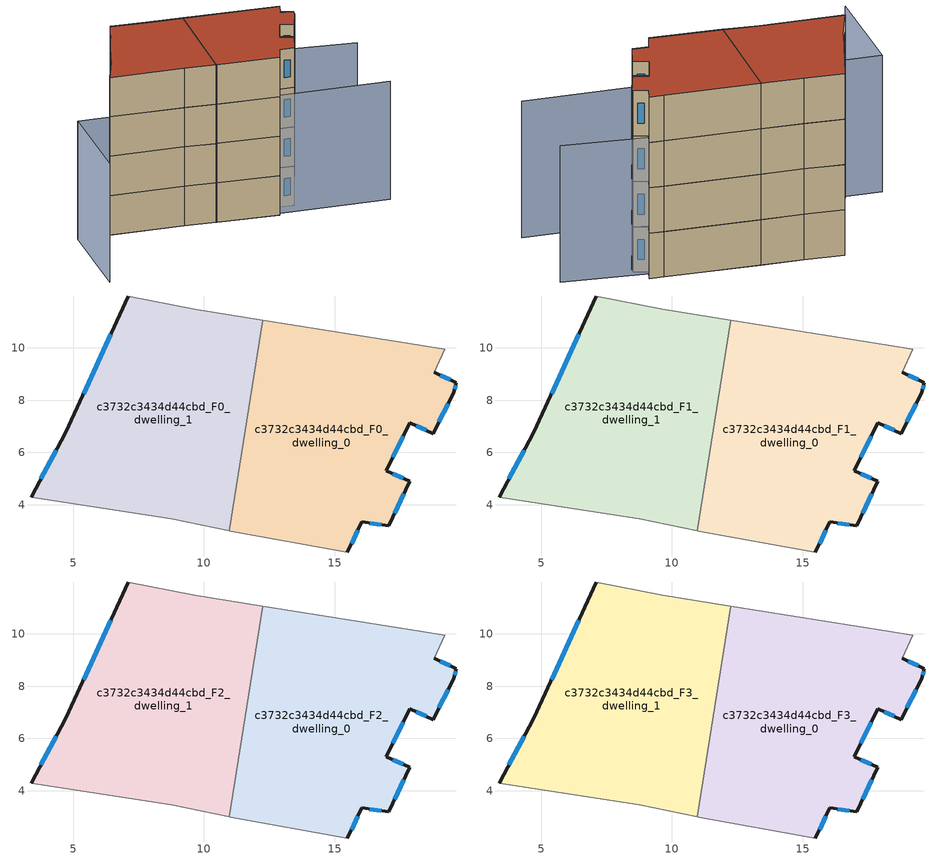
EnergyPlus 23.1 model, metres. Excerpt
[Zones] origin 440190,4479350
c3732c3434d44cbd_F0_dwelling_0
 floor ground (EU_floor_Construction): 17.07,3.2 17.85,4.9 16.97,5.29 17.86,7.14 18.75,6.72 19.55,8.3 19.64,8.67 18.79,9.07 19.19,9.94 18.27,10.09 12.26,11.06 10.96,3.01 11.03,3 15.48,2.2 16.04,3.35 z0
 wall outside (EU_wall_Construction): 18.79,9.07 19.64,8.67 19.55,8.3 18.75,6.72 17.86,7.14 16.97,5.29 17.85,4.9 17.07,3.2 16.04,3.35 15.48,2.2 z0:3
 wall adiabatic (EU_wall_Construction): 15.48,2.2 11.03,3 10.96,3.01 / 12.26,11.06 18.27,10.09 19.19,9.94 18.79,9.07 z0:3
 wall to c3732c3434d44cbd_F0_dwelling_1 (EU_wall_Construction): 10.96,3.01 12.26,11.06 z0:3
 window (EU_Window_Construction): 19.03,8.95 19.4,8.78 / 19.62,8.57 19.58,8.41 / 19.33,7.86 18.98,7.17 / 18.5,6.84 18.11,7.02 / 17.61,6.62 17.22,5.81 / 17.22,5.18 17.61,5.01 / 17.63,4.42 17.29,3.67 / 16.78,3.24 16.33,3.31 / 15.88,3.03 15.64,2.52 z0.84:2.16
c3732c3434d44cbd_F0_dwelling_1
 floor ground (EU_floor_Construction): 10.96,3.01 12.26,11.06 9.64,11.48 7.12,11.98 4.73,6.78 3.4,4.29 8.74,3.46 z0
 wall outside (EU_wall_Construction): 3.4,4.29 4.73,6.78 7.12,11.98 z0:3
 wall adiabatic (EU_wall_Construction): 10.96,3.01 8.74,3.46 3.4,4.29 / 7.12,11.98 9.64,11.48 12.26,11.06 z0:3
 window (EU_Window_Construction): 3.77,4.99 4.36,6.08 / 5.4,8.24 6.45,10.52 z0.84:2.16
c3732c3434d44cbd_F1_dwelling_0
 floor to c3732c3434d44cbd_F0_dwelling_0 (EU_floor_Construction): 17.07,3.2 17.85,4.9 16.97,5.29 17.86,7.14 18.75,6.72 19.55,8.3 19.64,8.67 18.79,9.07 19.19,9.94 18.27,10.09 12.25,11.06 10.96,3.01 11.03,3 15.48,2.2 16.04,3.35 z3
 wall outside (EU_wall_Construction): 18.79,9.07 19.64,8.67 19.55,8.3 18.75,6.72 17.86,7.14 16.97,5.29 17.85,4.9 17.07,3.2 16.04,3.35 15.48,2.2 z3:6
 wall adiabatic (EU_wall_Construction): 15.48,2.2 11.03,3 10.96,3.01 / 12.26,11.06 18.27,10.09 19.19,9.94 18.79,9.07 z3:6
 wall to c3732c3434d44cbd_F1_dwelling_1 (EU_wall_Construction): 10.96,3.01 12.26,11.06 z3:6
 window (EU_Window_Construction): 19.03,8.95 19.4,8.78 / 19.62,8.57 19.58,8.41 / 19.33,7.86 18.98,7.17 / 18.5,6.84 18.11,7.02 / 17.61,6.62 17.22,5.81 / 17.22,5.18 17.61,5.01 / 17.63,4.42 17.29,3.67 / 16.78,3.24 16.33,3.31 / 15.88,3.03 15.64,2.52 z3.84:5.16
c3732c3434d44cbd_F1_dwelling_1
 floor to c3732c3434d44cbd_F0_dwelling_1 (EU_floor_Construction): 10.96,3.01 12.25,11.06 9.64,11.48 7.12,11.98 4.73,6.78 3.4,4.29 8.74,3.46 z3
 wall outside (EU_wall_Construction): 3.4,4.29 4.73,6.78 7.12,11.98 z3:6
 wall adiabatic (EU_wall_Construction): 10.96,3.01 8.74,3.46 3.4,4.29 / 7.12,11.98 9.64,11.48 12.26,11.06 z3:6
 window (EU_Window_Construction): 3.77,4.99 4.36,6.08 / 5.4,8.24 6.45,10.52 z3.84:5.16
c3732c3434d44cbd_F2_dwelling_0
 floor to c3732c3434d44cbd_F1_dwelling_0 (EU_floor_Construction): 17.07,3.2 17.85,4.9 16.97,5.29 17.86,7.14 18.75,6.72 19.55,8.3 19.64,8.67 18.79,9.07 19.19,9.94 18.27,10.09 12.25,11.06 10.96,3.01 11.03,3 15.48,2.2 16.04,3.35 z6
 wall outside (EU_wall_Construction): 18.79,9.07 19.64,8.67 19.55,8.3 18.75,6.72 17.86,7.14 16.97,5.29 17.85,4.9 17.07,3.2 16.04,3.35 15.48,2.2 z6:9
 wall adiabatic (EU_wall_Construction): 15.48,2.2 11.03,3 10.96,3.01 / 12.26,11.06 18.27,10.09 19.19,9.94 18.79,9.07 z6:9
 wall to c3732c3434d44cbd_F2_dwelling_1 (EU_wall_Construction): 10.96,3.01 12.26,11.06 z6:9
 window (EU_Window_Construction): 19.03,8.95 19.4,8.78 / 19.62,8.57 19.58,8.41 / 19.33,7.86 18.98,7.17 / 18.5,6.84 18.11,7.02 / 17.61,6.62 17.22,5.81 / 17.22,5.18 17.61,5.01 / 17.63,4.42 17.29,3.67 / 16.78,3.24 16.33,3.31 / 15.88,3.03 15.64,2.52 z6.84:8.16
c3732c3434d44cbd_F2_dwelling_1
 floor to c3732c3434d44cbd_F1_dwelling_1 (EU_floor_Construction): 10.96,3.01 12.25,11.06 9.64,11.48 7.12,11.98 4.73,6.78 3.4,4.29 8.74,3.46 z6
 wall outside (EU_wall_Construction): 3.4,4.29 4.73,6.78 7.12,11.98 z6:9
 wall adiabatic (EU_wall_Construction): 10.96,3.01 8.74,3.46 3.4,4.29 / 7.12,11.98 9.64,11.48 12.26,11.06 z6:9
 window (EU_Window_Construction): 3.77,4.99 4.36,6.08 / 5.4,8.24 6.45,10.52 z6.84:8.16
c3732c3434d44cbd_F3_dwelling_0
 floor to c3732c3434d44cbd_F2_dwelling_0 (EU_floor_Construction): 17.07,3.2 17.85,4.9 16.97,5.29 17.86,7.14 18.75,6.72 19.55,8.3 19.64,8.67 18.79,9.07 19.19,9.94 18.27,10.09 12.25,11.06 10.96,3.01 11.03,3 15.48,2.2 16.04,3.35 z9
 wall outside (EU_wall_Construction): 18.79,9.07 19.64,8.67 19.55,8.3 18.75,6.72 17.86,7.14 16.97,5.29 17.85,4.9 17.07,3.2 16.04,3.35 15.48,2.2 z9:12
 wall adiabatic (EU_wall_Construction): 15.48,2.2 11.03,3 10.96,3.01 / 12.26,11.06 18.27,10.09 19.19,9.94 18.79,9.07 z9:12
 wall to c3732c3434d44cbd_F3_dwelling_1 (EU_wall_Construction): 10.96,3.01 12.26,11.06 z9:12
 window (EU_Window_Construction): 19.03,8.95 19.4,8.78 / 19.62,8.57 19.58,8.41 / 19.33,7.86 18.98,7.17 / 18.5,6.84 18.11,7.02 / 17.61,6.62 17.22,5.81 / 17.22,5.18 17.61,5.01 / 17.63,4.42 17.29,3.67 / 16.78,3.24 16.33,3.31 / 15.88,3.03 15.64,2.52 z9.84:11.16
 roof outside (EU_roof_Construction): 19.19,9.94 18.79,9.07 19.64,8.67 19.55,8.3 18.75,6.72 17.86,7.14 16.97,5.29 17.85,4.9 17.07,3.2 16.04,3.35 15.48,2.2 11.03,3 10.96,3.01 12.26,11.06 18.27,10.09 z12
c3732c3434d44cbd_F3_dwelling_1
 floor to c3732c3434d44cbd_F2_dwelling_1 (EU_floor_Construction): 10.96,3.01 12.25,11.06 9.64,11.48 7.12,11.98 4.73,6.78 3.4,4.29 8.74,3.46 z9
 wall outside (EU_wall_Construction): 3.4,4.29 4.73,6.78 7.12,11.98 z9:12
 wall adiabatic (EU_wall_Construction): 10.96,3.01 8.74,3.46 3.4,4.29 / 7.12,11.98 9.64,11.48 12.26,11.06 z9:12
 window (EU_Window_Construction): 3.77,4.99 4.36,6.08 / 5.4,8.24 6.45,10.52 z9.84:11.16
 roof outside (EU_roof_Construction): 12.26,11.06 10.96,3.01 8.74,3.46 3.4,4.29 4.73,6.78 7.12,11.98 9.64,11.48 z12
shading: 0.01,-2.75 1.12,4.63 / 1.12,4.63 23.51,1.27 / 24.21,8.04 7.12,11.98 z0:9
[Building]
EU S2 Campaign: North Axis=0; Terrain=City; Solar Distribution=FullExterior
[Site:Location]
Madrid: Latitude=40.5; Longitude=-3.5; Time Zone=1; Elevation=609
[SizingPeriod:WeatherFileDays]
AnnualSizingPeriod: Begin Month=1; Begin Day of Month=1; End Month=12; End Day of Month=31; Day of Week for Start Day=Monday; Use Weather File Daylight Saving Period=No; Use Weather File Rain and Snow Indicators=No
[MATERIAL]
EU_InternalMass_Material: Roughness=MediumRough; Thickness=0.1; Conductivity=1; Density=1800; Specific Heat=900; Thermal Absorptance=0.9; Solar Absorptance=0.7; Visible Absorptance=0.7
[MATERIAL:NOMASS] Roughness=MediumRough; Thermal Absorptance=0.9; Solar Absorptance=0.7; Visible Absorptance=0.7
Name | Thermal Resistance
EU_wall_NoMass; EU_roof_NoMass | 2.16768
EU_floor_NoMass | 1.14339
[WINDOWMATERIAL:SIMPLEGLAZINGSYSTEM]
EU_Window_SimpleGlazing: UFactor=3.23888; Solar Heat Gain Coefficient=0.85; Visible Transmittance=0.85
[CONSTRUCTION]
EU_wall_Construction: EU_wall_NoMass
EU_roof_Construction: EU_roof_NoMass
EU_floor_Construction: EU_floor_NoMass
EU_InternalMass_Construction: EU_InternalMass_Material
EU_Window_Construction: EU_Window_SimpleGlazing
[ZONE] Type=1; Multiplier=1; Ceiling Height=autocalculate; Floor Area=autocalculate; Part of Total Floor Area=Yes
Name | Volume
c3732c3434d44cbd_F0_dwelling_0; c3732c3434d44cbd_F1_dwelling_0; c3732c3434d44cbd_F2_dwelling_0; c3732c3434d44cbd_F3_dwelling_0 | 155.449
c3732c3434d44cbd_F0_dwelling_1; c3732c3434d44cbd_F1_dwelling_1; c3732c3434d44cbd_F2_dwelling_1; c3732c3434d44cbd_F3_dwelling_1 | 155.445
[INTERNALMASS] Construction=EU_InternalMass_Construction
Name | Zone or ZoneList | Surface Area
c3732c3434d44cbd_F0_dwelling_0_EU_InternalMass | c3732c3434d44cbd_F0_dwelling_0 | 51.8161
c3732c3434d44cbd_F0_dwelling_1_EU_InternalMass | c3732c3434d44cbd_F0_dwelling_1 | 51.8151
c3732c3434d44cbd_F1_dwelling_0_EU_InternalMass | c3732c3434d44cbd_F1_dwelling_0 | 51.8161
c3732c3434d44cbd_F1_dwelling_1_EU_InternalMass | c3732c3434d44cbd_F1_dwelling_1 | 51.8151
c3732c3434d44cbd_F2_dwelling_0_EU_InternalMass | c3732c3434d44cbd_F2_dwelling_0 | 51.8161
c3732c3434d44cbd_F2_dwelling_1_EU_InternalMass | c3732c3434d44cbd_F2_dwelling_1 | 51.8151
c3732c3434d44cbd_F3_dwelling_0_EU_InternalMass | c3732c3434d44cbd_F3_dwelling_0 | 51.8161
c3732c3434d44cbd_F3_dwelling_1_EU_InternalMass | c3732c3434d44cbd_F3_dwelling_1 | 51.8151
[OTHEREQUIPMENT] Fuel Type=Electricity; Design Level Calculation Method=Watts/Area; Power per Zone Floor Area=1; Fraction Latent=0; Fraction Radiant=0; Fraction Lost=0; Carbon Dioxide Generation Rate=0; EndUse Subcategory=EU_Step8_InternalGains
Name | Zone or ZoneList or Space or SpaceList | Schedule
EU_Step8_InternalGain_c3732c3434d44cbd_F0_dwelling_0_f000 | c3732c3434d44cbd_F0_dwelling_0 | EU_Step8_GainSchedule_c3732c3434d44cbd_F0_dwelling_0_f000
EU_Step8_InternalGain_c3732c3434d44cbd_F0_dwelling_1_f000 | c3732c3434d44cbd_F0_dwelling_1 | EU_Step8_GainSchedule_c3732c3434d44cbd_F0_dwelling_1_f000
EU_Step8_InternalGain_c3732c3434d44cbd_F1_dwelling_0_f000 | c3732c3434d44cbd_F1_dwelling_0 | EU_Step8_GainSchedule_c3732c3434d44cbd_F1_dwelling_0_f000
EU_Step8_InternalGain_c3732c3434d44cbd_F1_dwelling_1_f000 | c3732c3434d44cbd_F1_dwelling_1 | EU_Step8_GainSchedule_c3732c3434d44cbd_F1_dwelling_1_f000
EU_Step8_InternalGain_c3732c3434d44cbd_F2_dwelling_0_f000 | c3732c3434d44cbd_F2_dwelling_0 | EU_Step8_GainSchedule_c3732c3434d44cbd_F2_dwelling_0_f000
EU_Step8_InternalGain_c3732c3434d44cbd_F2_dwelling_1_f000 | c3732c3434d44cbd_F2_dwelling_1 | EU_Step8_GainSchedule_c3732c3434d44cbd_F2_dwelling_1_f000
EU_Step8_InternalGain_c3732c3434d44cbd_F3_dwelling_0_f000 | c3732c3434d44cbd_F3_dwelling_0 | EU_Step8_GainSchedule_c3732c3434d44cbd_F3_dwelling_0_f000
EU_Step8_InternalGain_c3732c3434d44cbd_F3_dwelling_1_f000 | c3732c3434d44cbd_F3_dwelling_1 | EU_Step8_GainSchedule_c3732c3434d44cbd_F3_dwelling_1_f000
[ZONEVENTILATION:DESIGNFLOWRATE] Schedule=EU_AlwaysOn; Design Flow Rate Calculation Method=AirChanges/Hour; Air Changes per Hour=0.480546; Ventilation Type=Natural; Fan Pressure Rise=0; Fan Total Efficiency=1; Constant Term Coefficient=1; Temperature Term Coefficient=0; Velocity Term Coefficient=0; Velocity Squared Term Coefficient=0; Minimum Indoor Temperature=-100; Maximum Indoor Temperature=100; Delta Temperature=-100; Minimum Outdoor Temperature=-100; Maximum Outdoor Temperature=100; Maximum Wind Speed=40
Name | Zone or ZoneList or Space or SpaceList
EU_ConstantAir_c3732c3434d44cbd_F0_dwelling_0 | c3732c3434d44cbd_F0_dwelling_0
EU_ConstantAir_c3732c3434d44cbd_F0_dwelling_1 | c3732c3434d44cbd_F0_dwelling_1
EU_ConstantAir_c3732c3434d44cbd_F1_dwelling_0 | c3732c3434d44cbd_F1_dwelling_0
EU_ConstantAir_c3732c3434d44cbd_F1_dwelling_1 | c3732c3434d44cbd_F1_dwelling_1
EU_ConstantAir_c3732c3434d44cbd_F2_dwelling_0 | c3732c3434d44cbd_F2_dwelling_0
EU_ConstantAir_c3732c3434d44cbd_F2_dwelling_1 | c3732c3434d44cbd_F2_dwelling_1
EU_ConstantAir_c3732c3434d44cbd_F3_dwelling_0 | c3732c3434d44cbd_F3_dwelling_0
EU_ConstantAir_c3732c3434d44cbd_F3_dwelling_1 | c3732c3434d44cbd_F3_dwelling_1
[HVACTEMPLATE:THERMOSTAT] Constant Heating Setpoint=20; Constant Cooling Setpoint=50
EU_HeatOnly_c3732c3434d44cbd_F0_dwelling_0; EU_HeatOnly_c3732c3434d44cbd_F0_dwelling_1; EU_HeatOnly_c3732c3434d44cbd_F1_dwelling_0; EU_HeatOnly_c3732c3434d44cbd_F1_dwelling_1; EU_HeatOnly_c3732c3434d44cbd_F2_dwelling_0; EU_HeatOnly_c3732c3434d44cbd_F2_dwelling_1; EU_HeatOnly_c3732c3434d44cbd_F3_dwelling_0; EU_HeatOnly_c3732c3434d44cbd_F3_dwelling_1
[HVACTEMPLATE:ZONE:IDEALLOADSAIRSYSTEM] System Availability Schedule=EU_AlwaysOn; Maximum Heating Supply Air Temperature=50; Minimum Cooling Supply Air Temperature=13; Maximum Heating Supply Air Humidity Ratio=0.0156; Minimum Cooling Supply Air Humidity Ratio=0.0077; Heating Limit=NoLimit; Cooling Limit=NoLimit; Heating Availability Schedule=EU_AlwaysOn; Cooling Availability Schedule=EU_CoolingOff; Dehumidification Control Type=ConstantSensibleHeatRatio; Cooling Sensible Heat Ratio=0.7; Dehumidification Setpoint=60; Humidification Control Type=None; Humidification Setpoint=30; Outdoor Air Method=None; Outdoor Air Flow Rate per Person=0.00944; Outdoor Air Flow Rate per Zone Floor Area=0; Outdoor Air Flow Rate per Zone=0; Demand Controlled Ventilation Type=None; Outdoor Air Economizer Type=NoEconomizer; Heat Recovery Type=None; Sensible Heat Recovery Effectiveness=0.7; Latent Heat Recovery Effectiveness=0.65
Name | Template Thermostat
c3732c3434d44cbd_F0_dwelling_0 | EU_HeatOnly_c3732c3434d44cbd_F0_dwelling_0
c3732c3434d44cbd_F0_dwelling_1 | EU_HeatOnly_c3732c3434d44cbd_F0_dwelling_1
c3732c3434d44cbd_F1_dwelling_0 | EU_HeatOnly_c3732c3434d44cbd_F1_dwelling_0
c3732c3434d44cbd_F1_dwelling_1 | EU_HeatOnly_c3732c3434d44cbd_F1_dwelling_1
c3732c3434d44cbd_F2_dwelling_0 | EU_HeatOnly_c3732c3434d44cbd_F2_dwelling_0
c3732c3434d44cbd_F2_dwelling_1 | EU_HeatOnly_c3732c3434d44cbd_F2_dwelling_1
c3732c3434d44cbd_F3_dwelling_0 | EU_HeatOnly_c3732c3434d44cbd_F3_dwelling_0
c3732c3434d44cbd_F3_dwelling_1 | EU_HeatOnly_c3732c3434d44cbd_F3_dwelling_1
[SIZING:ZONE] Zone Cooling Design Supply Air Temperature Input Method=SupplyAirTemperature; Zone Cooling Design Supply Air Temperature=13; Zone Heating Design Supply Air Temperature Input Method=SupplyAirTemperature; Zone Heating Design Supply Air Temperature=50; Zone Cooling Design Supply Air Humidity Ratio=0.008; Zone Heating Design Supply Air Humidity Ratio=0.008; Cooling Design Air Flow Method=DesignDay; Cooling Design Air Flow Rate=0; Cooling Minimum Air Flow per Zone Floor Area=0.000762; Cooling Minimum Air Flow=0; Cooling Minimum Air Flow Fraction=0.2; Heating Design Air Flow Method=DesignDay; Heating Design Air Flow Rate=0; Heating Maximum Air Flow per Zone Floor Area=0.002032; Heating Maximum Air Flow=0.141576; Heating Maximum Air Flow Fraction=0.3; Account for Dedicated Outdoor Air System=No; Dedicated Outdoor Air System Control Strategy=NeutralSupplyAir; Dedicated Outdoor Air Low Setpoint Temperature for Design=autosize; Dedicated Outdoor Air High Setpoint Temperature for Design=autosize; Zone Load Sizing Method=Sensible Load Only No Latent Load; Zone Latent Cooling Design Supply Air Humidity Ratio Input Method=HumidityRatioDifference; Zone Cooling Design Supply Air Humidity Ratio Difference=0.005; Zone Latent Heating Design Supply Air Humidity Ratio Input Method=HumidityRatioDifference; Zone Humidification Design Supply Air Humidity Ratio Difference=0.005
c3732c3434d44cbd_F0_dwelling_0; c3732c3434d44cbd_F0_dwelling_1; c3732c3434d44cbd_F1_dwelling_0; c3732c3434d44cbd_F1_dwelling_1; c3732c3434d44cbd_F2_dwelling_0; c3732c3434d44cbd_F2_dwelling_1; c3732c3434d44cbd_F3_dwelling_0; c3732c3434d44cbd_F3_dwelling_1
[SCHEDULE:CONSTANT]
Name | Hourly Value
EU_AlwaysOn | 1
EU_CoolingOff | 0
[SCHEDULE:FILE] Column Number=1; Rows to Skip at Top=0; Number of Hours of Data=8760; Column Separator=Comma; Interpolate to Timestep=No; Minutes per Item=60; Adjust Schedule for Daylight Savings=Yes
Name | File
EU_Step8_GainSchedule_c3732c3434d44cbd_F0_dwelling_0_f000 | ../../schedules/c3732c3434d44cbd/c3732c3434d44cbd_F0_dwelling_0_f000_gain.csv
EU_Step8_GainSchedule_c3732c3434d44cbd_F0_dwelling_1_f000 | ../../schedules/c3732c3434d44cbd/c3732c3434d44cbd_F0_dwelling_1_f000_gain.csv
EU_Step8_GainSchedule_c3732c3434d44cbd_F1_dwelling_0_f000 | ../../schedules/c3732c3434d44cbd/c3732c3434d44cbd_F1_dwelling_0_f000_gain.csv
EU_Step8_GainSchedule_c3732c3434d44cbd_F1_dwelling_1_f000 | ../../schedules/c3732c3434d44cbd/c3732c3434d44cbd_F1_dwelling_1_f000_gain.csv
EU_Step8_GainSchedule_c3732c3434d44cbd_F2_dwelling_0_f000 | ../../schedules/c3732c3434d44cbd/c3732c3434d44cbd_F2_dwelling_0_f000_gain.csv
EU_Step8_GainSchedule_c3732c3434d44cbd_F2_dwelling_1_f000 | ../../schedules/c3732c3434d44cbd/c3732c3434d44cbd_F2_dwelling_1_f000_gain.csv
EU_Step8_GainSchedule_c3732c3434d44cbd_F3_dwelling_0_f000 | ../../schedules/c3732c3434d44cbd/c3732c3434d44cbd_F3_dwelling_0_f000_gain.csv
EU_Step8_GainSchedule_c3732c3434d44cbd_F3_dwelling_1_f000 | ../../schedules/c3732c3434d44cbd/c3732c3434d44cbd_F3_dwelling_1_f000_gain.csv
